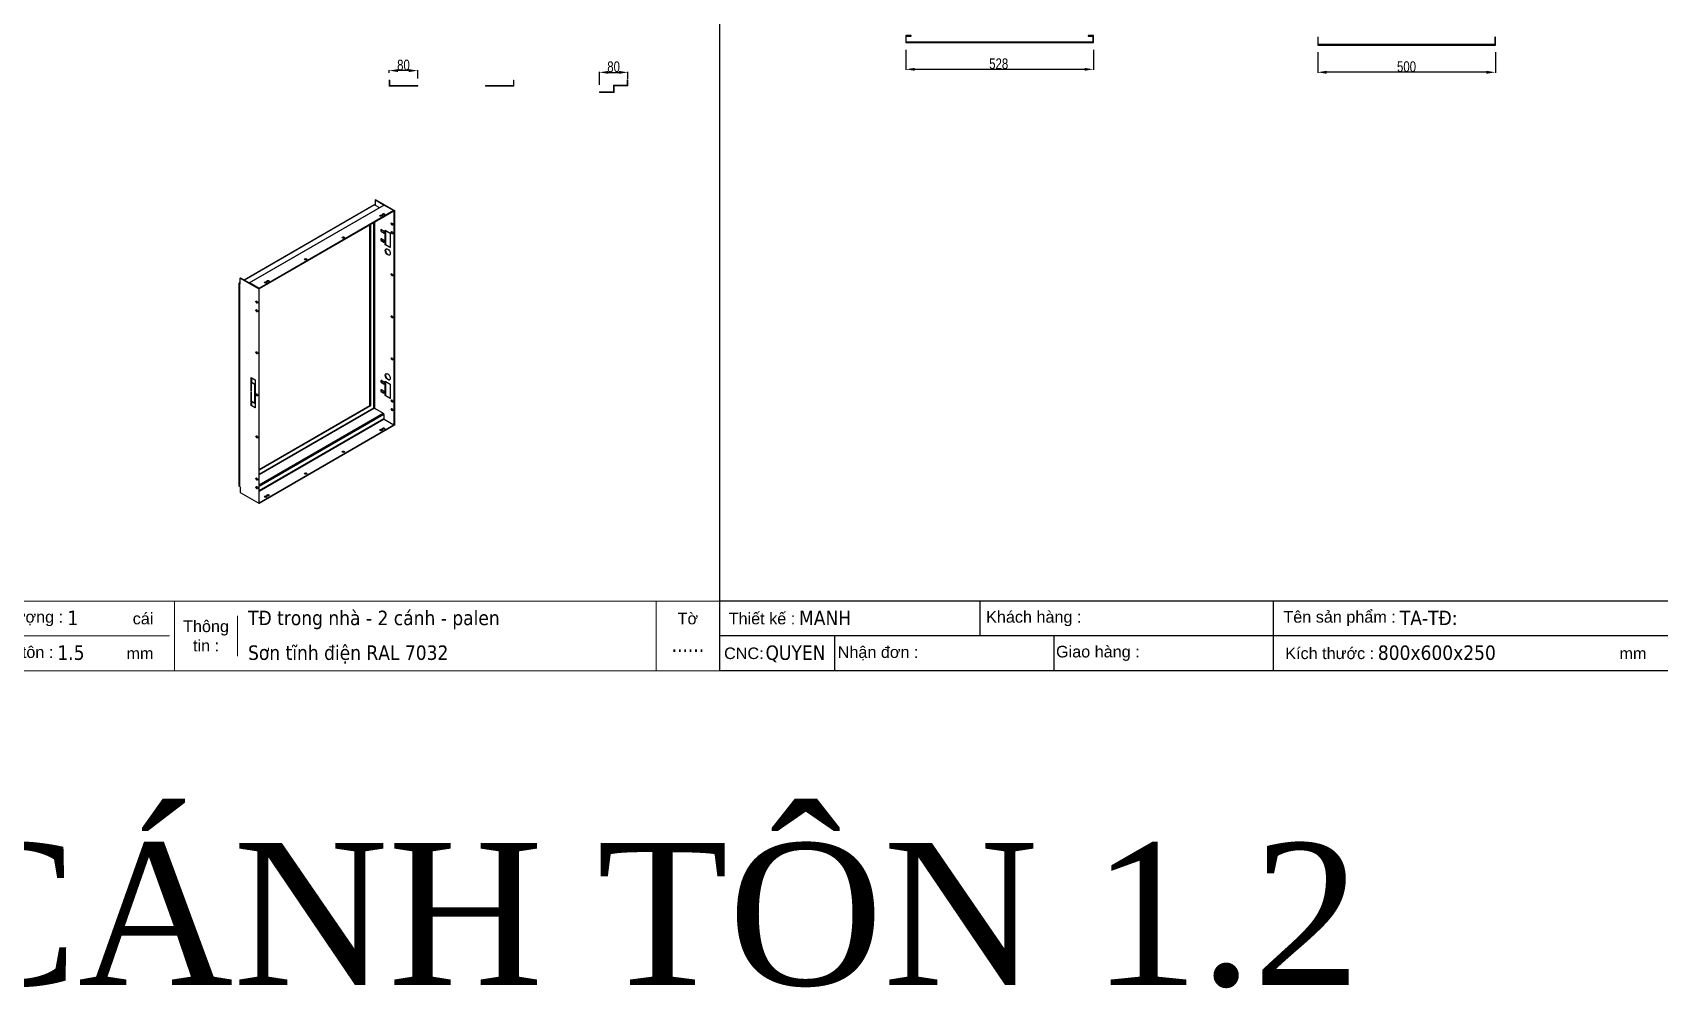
# Model space of a CAD drawing. Header units: inches. Extents: x 21 to 136330, y 8 to 58290.
# Drawn here: x 121051 to 125630, y 26559 to 29249 of the extents above; entities that cross this region are included whole.
import ezdxf
from ezdxf.enums import TextEntityAlignment as Align

# ---------------------------------------------------------------- set-up
doc = ezdxf.new("R2010")
doc.units = ezdxf.units.IN
doc.header["$MEASUREMENT"] = 0
for name, color, linetype in [('0 KHUNG KT01', 7, 'Continuous'), ('1-EMC-ACESS', 4, 'Continuous'), ('@.0.DM. NÉT CHÍNH', 7, 'Continuous'), ('@.0.DM. NÉT CHÍNH @ 1', 7, 'Continuous')]:
    doc.layers.add(name, color=color, linetype=linetype)
doc.layers.add('0 TĂNG CỨNG', color=7, linetype='Continuous', lineweight=15)
doc.layers.add('@.0.DM. KÍCH THƯỚC', color=8, linetype='Continuous', transparency=0.2)
doc.layers.add('@.0.DM. KÍCH THƯỚC @ 1', color=8, linetype='Continuous', transparency=0.2)
doc.layers.add('@.0.DM. NÉT KHUẤT', color=199, linetype='Continuous', lineweight=5, transparency=0.2)
doc.styles.add('ARIAL', font='arial.ttf')
doc.styles.add('roman', font='roman.shx', dxfattribs={"width": 0.8})
doc.styles.add('Tahoma (Input Text)', font='tahoma.ttf')
doc.dimstyles.new('Kích thước Duy Mạnh', dxfattribs={"dimtxt": 30, "dimasz": 25, "dimexe": 1.25, "dimexo": 20, "dimtad": 1, "dimdec": 1, "dimtxsty": 'roman', "dimcen": 2.5, "dimclrd": 8, "dimclre": 8, "dimclrt": 2, "dimadec": 0, "dimazin": 0, "dimtfac": 1, "dimtdec": 1, "dimtix": 1, "dimtmove": 0, "dimatfit": 3, "dimfxl": 1, "dimtfillclr": 1, "dimarcsym": 0})

# ---------------------------------------------------------------- blocks, each defined once
blk = doc.blocks.new('KHUNG KT1')
at = {"color": 7}
for p, q in [((7128, -4752), (0, -4752)), ((2294.1, -4752), (2294.1, -5040)), ((4868.8, -4752), (4868.8, -5040)), ((6864, -4752), (6864, -5040)), ((5128.7, -4812), (5128.7, -4980)), ((4848, -4896), (0, -4896))]:
    blk.add_line(p, q, dxfattribs=at)
blk.add_lwpolyline([(0, 0), (7128, 0), (7128, -5040), (0, -5040)], close=True, dxfattribs=at)
at = {"layer": '0 KHUNG KT01'}
for p, q in [((1077.9, -4752), (1077.9, -4896)), ((476.3, -4896), (476.3, -5040)), ((1385.1, -4896), (1385.1, -5040))]:
    blk.add_line(p, q, dxfattribs=at)
at = {"color": 2, "char_height": 48, "style": 'ARIAL'}
for s, insert, width, attachment_point in [('  Tên sản phẩm :', (2299.1, -4824), 2202.321, 4), ('  Số lượng :', (4052.8, -4824), 2202.321, 4), ('  Thiết kế :', (0, -4824), 2202.321, 4), ('  Khách hàng :', (1066.9, -4824), 2202.321, 4), ('cái', (4695, -4824), 2202.321, 4), ('Thông\\Ptin :', (4998.8, -4896), 259.945, 5), ('Tờ', (6996, -4824), 264, 5), ('CNC:', (18.2, -4968), 2202.321, 4), ('  Nhận đơn :', (451.9, -4968), 2202.321, 4), ('  Giao hàng :', (1356.7, -4968), 2202.321, 4), ('  Kích thước :', (2307, -4968), 2202.321, 4), ('mm', (3729.5, -4968), 2202.321, 4), ('  Loại tôn :', (4052.8, -4968), 2202.321, 4), ('mm', (4669.3, -4968), 2202.321, 4)]:
    blk.add_mtext(s, dxfattribs=dict(at, insert=insert, width=width, attachment_point=attachment_point))
at = {"color": 1, "style": 'Tahoma (Input Text)', "flags": 8}
for tag, p in [('#03', (1514.7, -4846.3)), ('#01', (328.9, -4851.1)), ('#05', (2819, -4851.1)), ('#07', (4424, -4851.1)), ('#09', (5172.9, -4851.1)), ('#02', (189.8, -4995.1)), ('#04', (1755.3, -4995.1)), ('#06', (2727.8, -4995.1)), ('#08', (4382.7, -4995.1)), ('#10', (5172.9, -4995.1))]:
    blk.add_attdef(tag, p, '', height=60, dxfattribs=at)
blk.add_attdef('#11', text='', height=60, dxfattribs=at).set_placement((6996, -4961.6), align=Align.CENTER)
at = {"layer": '0 TĂNG CỨNG', "color": 1, "style": 'ARIAL'}
blk.add_attdef('#12', (852.8, -4987.6), '', height=60, dxfattribs=at)
blk = doc.blocks.new('q12')
at = {"layer": '@.0.DM. NÉT CHÍNH'}
for p, q in [((-43212.6, 16974.6), (-42847.4, 17185.4)), ((-42845.4, 17185.6), (-43211.7, 16974.1)), ((-43198.5, 16966.5), (-42819.7, 17185.1)), ((-42818.2, 17185), (-43197.5, 16966)), ((-42791, 17169.3), (-43170.3, 16950.3)), ((-42845.4, 17185.6), (-42832.2, 17177.9)), ((-42842.2, 17200), (-42843.3, 17199.4)), ((-42843.3, 17184.3), (-42843.3, 17199.4)), ((-42843.3, 17199.4), (-42818.2, 17185)), ((-42842.2, 17200), (-42789.9, 17169.8)), ((-42818.2, 17185), (-42791, 17169.3)), ((-42791, 17169.3), (-42790.9, 17169.2)), ((-42791, 17168), (-42791, 17169.3)), ((-42789.9, 17169.8), (-42790.9, 17169.2)), ((-42790.9, 16565.5), (-42790.9, 17169.2)), ((-42789.9, 17169.8), (-42789.9, 16566.2)), ((-42791, 17168), (-43170.3, 16949.1)), ((-42858.5, 16620.8), (-42858.5, 17129.1)), ((-42857.4, 17129.7), (-42857.4, 16620.2)), ((-42847.5, 16614.5), (-42847.5, 17135.4)), ((-42845.4, 17136.6), (-42845.4, 16613.3)), ((-42825.2, 17115.6), (-42821, 17113.1)), ((-42824.2, 17109.7), (-42825.2, 17109.1)), ((-42821, 17106.6), (-42825.2, 17109.1)), ((-42825.2, 17089.9), (-42821, 17087.4)), ((-42824.2, 17084), (-42825.2, 17083.3)), ((-42821, 17080.9), (-42825.2, 17083.3)), ((-42824.2, 17109.7), (-42819.9, 17107.2)), ((-42824.2, 17084), (-42819.9, 17081.5)), ((-42819.9, 17107.2), (-42821, 17106.6)), ((-42819.9, 17081.5), (-42821, 17080.9)), ((-42815.7, 17073.5), (-42815.7, 17114.4)), ((-42815.7, 17114.4), (-42801.6, 17106.2)), ((-42814.6, 17113.8), (-42814.6, 17074.2)), ((-42801.6, 17106.2), (-42801.6, 17065.4)), ((-42814.6, 17074.2), (-42815.7, 17073.5)), ((-42801.6, 17065.4), (-42815.7, 17073.5)), ((-42814.6, 17074.2), (-42801.6, 17066.6)), ((-43226.7, 16395.5), (-43226.7, 16965.3)), ((-43224.8, 16965.4), (-43225.8, 16966)), ((-43224.8, 16965.3), (-43225.8, 16964.7)), ((-43225.8, 16964.7), (-43223.7, 16963.5)), ((-43225.8, 16964.7), (-43225.8, 16393.7)), ((-43225.7, 16967.1), (-43223.7, 16968.2)), ((-43224.8, 16965.4), (-43224.8, 16965.3)), ((-43224.7, 16965.4), (-43224.8, 16965.4)), ((-43224.8, 16965.3), (-43223.7, 16964.7)), ((-43223.7, 16967.2), (-43224.7, 16966.6)), ((-43223.7, 16966), (-43224.7, 16966.6)), ((-43224.7, 16965.4), (-43224.7, 16966.6)), ((-43224.7, 16965.4), (-43223.7, 16964.8)), ((-43223.7, 16979.8), (-43222.6, 16980.4)), ((-43223.7, 16963.5), (-43223.7, 16979.8)), ((-43223.7, 16979.8), (-43171.4, 16949.6)), ((-43222.6, 16980.4), (-43170.3, 16950.2)), ((-43197.5, 16966), (-43197.5, 16965.9)), ((-43170.3, 16950.3), (-43197.5, 16966)), ((-43171.4, 16949.6), (-43170.3, 16950.2)), ((-43171.4, 16949.6), (-43171.4, 16345.9)), ((-43170.3, 16949.1), (-43170.3, 16950.3)), ((-43170.3, 16346.5), (-43170.3, 16950.2)), ((-43170.3, 16949.1), (-43170.3, 16949.1)), ((-43193.3, 16661.2), (-43193.3, 16700)), ((-43193.3, 16700), (-43182, 16693.5)), ((-43191.9, 16686.9), (-43192.9, 16686.3)), ((-43192.9, 16686.3), (-43192.9, 16661)), ((-43182.3, 16680.2), (-43192.9, 16686.3)), ((-43192.2, 16699.4), (-43192.2, 16686.7)), ((-43191.9, 16686.9), (-43182, 16681.2)), ((-43182, 16680.4), (-43182.3, 16680.2)), ((-43182.3, 16627.9), (-43182.3, 16680.2)), ((-43182, 16693.5), (-43182, 16614.3)), ((-42825.2, 16691), (-42821, 16688.6)), ((-42824.2, 16685.1), (-42825.2, 16684.5)), ((-42821, 16682), (-42825.2, 16684.5)), ((-42825.2, 16665.3), (-42821, 16662.9)), ((-42824.2, 16685.1), (-42819.9, 16682.7)), ((-42819.9, 16682.7), (-42821, 16682)), ((-42815.7, 16649), (-42815.7, 16689.8)), ((-42815.7, 16689.8), (-42801.6, 16681.6)), ((-42814.6, 16689.2), (-42814.6, 16649.6)), ((-42801.6, 16681.6), (-42801.6, 16640.8)), ((-43192.9, 16661.4), (-43193.3, 16661.2)), ((-43192.9, 16661), (-43193.3, 16661.2)), ((-43193.3, 16659.6), (-43192.9, 16659.4)), ((-43193.3, 16620.8), (-43193.3, 16659.6)), ((-43192.2, 16621.4), (-43193.3, 16620.8)), ((-43182, 16614.3), (-43193.3, 16620.8)), ((-43192.9, 16659.4), (-43192.9, 16634.1)), ((-43192.9, 16634.1), (-43182.3, 16627.9)), ((-43192.2, 16633.7), (-43192.2, 16621.4)), ((-43192.2, 16621.4), (-43182, 16615.5)), ((-43182, 16628.1), (-43182.3, 16627.9)), ((-43170.3, 16440.8), (-42858.5, 16620.8)), ((-42857.4, 16620.2), (-43170.3, 16439.5)), ((-42858.5, 16620.8), (-42857.4, 16620.2)), ((-42824.2, 16659.4), (-42825.2, 16658.8)), ((-42821, 16656.3), (-42825.2, 16658.8)), ((-42824.2, 16659.4), (-42819.9, 16656.9)), ((-42819.9, 16656.9), (-42821, 16656.3)), ((-42814.6, 16649.6), (-42815.7, 16649)), ((-42801.6, 16640.8), (-42815.7, 16649)), ((-42814.6, 16649.6), (-42801.6, 16642)), ((-43170.3, 16428.1), (-42847.5, 16614.5)), ((-42845.4, 16613.2), (-43170.3, 16425.7)), ((-43170.3, 16397.9), (-42821.4, 16599.3)), ((-42819.3, 16595.7), (-43170.3, 16393)), ((-43170.3, 16381.6), (-42819.3, 16584.2)), ((-42818.2, 16582.4), (-43170.3, 16379.1)), ((-42845.4, 16613.3), (-42843.3, 16612.1)), ((-42845.4, 16613.2), (-42821.4, 16599.3)), ((-42843.3, 16612.1), (-42843.3, 16612)), ((-42819.3, 16595.7), (-42819.3, 16584.2)), ((-42818.2, 16582.4), (-42791, 16566.7)), ((-43170.3, 16347.7), (-42791, 16566.7)), ((-43170.3, 16346.5), (-42791, 16565.5)), ((-42791, 16566.7), (-42791, 16565.5)), ((-42791, 16565.6), (-42790.9, 16565.5)), ((-42789.9, 16566.2), (-42790.9, 16565.5)), ((-43223.7, 16392.4), (-43225.8, 16393.7)), ((-43223.7, 16392.4), (-43223.7, 16376.1)), ((-43174.9, 16390.3), (-43177.3, 16389)), ((-43223.7, 16376.1), (-43171.4, 16345.9)), ((-43171.4, 16345.9), (-43170.3, 16346.5)), ((-43170.3, 16347.7), (-43170.3, 16347.7)), ((-43170.3, 16347.7), (-43170.3, 16346.5)), ((-43170.3, 16346.5), (-43170.3, 16346.5))]:
    blk.add_line(p, q, dxfattribs=at)
for centre, major_axis, start_param, end_param in [((-42818.2, 17182.5), (-1.5, 2.6), 5.497787, 6.283185), ((-42827.2, 17153.7), (3.5, 0), 0.307887, 2.833706), ((-42820.3, 17157.6), (3.5, 0), 0.307887, 2.833706), ((-42795.5, 17132.3), (-1.75, 3.03), 0.307887, 2.833706), ((-42933.3, 17092.4), (3.5, 0), 0.307887, 2.833706), ((-42825.2, 17112.3), (-2, 3.46), 5.497787, 8.63938), ((-42825.2, 17086.6), (-2, 3.46), 5.497787, 8.63938), ((-42824.2, 17112.9), (-2, 3.46), 0.268375, 2.356194), ((-42824.2, 17087.2), (-2, 3.46), 0.268375, 2.356194), ((-42821, 17109.9), (2, -3.46), 5.497787, 8.63938), ((-42821, 17084.2), (2, -3.46), 5.497787, 8.63938), ((-42819.9, 17110.5), (2, -3.46), 5.497787, 6.01481), ((-42819.9, 17084.8), (2, -3.46), 5.497787, 6.01481), ((-42795.5, 17108), (-1.75, 3.03), 0.307887, 2.833706), ((-43039.3, 17031.2), (3.5, 0), 0.307887, 2.833706), ((-42807.6, 17053.7), (-5, 8.66), 0.106266, 3.035327), ((-42795.5, 16989.7), (-1.75, 3.03), 0.307887, 2.833706), ((-43197.5, 16963.6), (-1.5, 2.6), 5.497787, 5.806058), ((-43152.3, 16966), (3.5, 0), 0.307887, 2.833706), ((-43145.4, 16970), (3.5, 0), 0.307887, 2.833706), ((-43176, 16912.6), (-1.75, 3.03), 0.307887, 2.833706), ((-43176, 16888.4), (-1.75, 3.03), 0.307887, 2.833706), ((-42795.5, 16871.3), (-1.75, 3.03), 0.307887, 2.833706), ((-43176, 16770), (-1.75, 3.03), 0.307887, 2.833706), ((-42807.6, 16702.7), (-5, 8.66), 0.106266, 3.035327), ((-42795.5, 16752.9), (-1.75, 3.03), 0.307887, 2.833706), ((-42825.2, 16687.8), (-2, 3.46), 5.497787, 8.63938), ((-42825.2, 16662), (-2, 3.46), 5.497787, 8.63938), ((-42824.2, 16688.4), (-2, 3.46), 0.268375, 2.356194), ((-42824.2, 16662.6), (-2, 3.46), 0.268375, 2.356194), ((-42821, 16685.3), (2, -3.46), 5.497787, 8.63938), ((-42819.9, 16685.9), (2, -3.46), 5.497787, 6.01481), ((-43176, 16651.6), (-1.75, 3.03), 0.307887, 2.833706), ((-42821, 16659.6), (2, -3.46), 5.497787, 8.63938), ((-42819.9, 16660.2), (2, -3.46), 5.497787, 6.01481), ((-42795.5, 16634.5), (-1.75, 3.03), 0.307887, 2.833706), ((-42821.4, 16596.9), (1.5, -2.6), 0.785398, 2.356194), ((-42818.2, 16583.6), (0.75, -1.3), 3.926991, 5.497787), ((-42795.5, 16610.2), (-1.75, 3.03), 0.307887, 2.833706), ((-43176, 16533.2), (-1.75, 3.03), 0.307887, 2.833706), ((-42827.2, 16551.1), (3.5, 0), 0.307887, 2.833706), ((-42820.3, 16555.1), (3.5, 0), 0.307887, 2.833706), ((-42933.3, 16489.9), (3.5, 0), 0.307887, 2.833706), ((-43176, 16414.8), (-1.75, 3.03), 0.307887, 2.833706), ((-43176, 16390.6), (-1.75, 3.03), 0.307887, 2.833706), ((-43039.3, 16428.6), (3.5, 0), 0.307887, 2.833706), ((-43152.3, 16363.4), (3.5, 0), 0.307887, 2.833706), ((-43145.4, 16367.4), (3.5, 0), 0.307887, 2.833706)]:
    blk.add_ellipse(centre, major_axis=major_axis, ratio=0.57735, start_param=start_param, end_param=end_param, dxfattribs=at)
for centre, major_axis in [((-42827.2, 17154.9), (3.5, 0)), ((-42820.3, 17158.9), (3.5, 0)), ((-42796.6, 17131.7), (-1.75, 3.03)), ((-42933.3, 17093.7), (3.5, 0)), ((-42796.6, 17107.4), (-1.75, 3.03)), ((-43039.3, 17032.4), (3.5, 0)), ((-42808.6, 17053.1), (5, -8.66)), ((-42796.6, 16989), (-1.75, 3.03)), ((-43152.3, 16967.2), (3.5, 0)), ((-43145.4, 16971.2), (3.5, 0)), ((-43177, 16912), (-1.75, 3.03)), ((-43177, 16887.8), (-1.75, 3.03)), ((-42796.6, 16870.6), (-1.75, 3.03)), ((-43177, 16769.4), (-1.75, 3.03)), ((-42808.6, 16702), (5, -8.66)), ((-42796.6, 16752.3), (-1.75, 3.03)), ((-43177, 16651), (-1.75, 3.03)), ((-42796.6, 16633.9), (-1.75, 3.03)), ((-42796.6, 16609.6), (-1.75, 3.03)), ((-43177, 16532.6), (-1.75, 3.03)), ((-42827.2, 16552.3), (3.5, 0)), ((-42820.3, 16556.3), (3.5, 0)), ((-42933.3, 16491.1), (3.5, 0)), ((-43177, 16414.2), (-1.75, 3.03)), ((-43177, 16390), (-1.75, 3.03)), ((-43039.3, 16429.8), (3.5, 0)), ((-43152.3, 16364.6), (3.5, 0)), ((-43145.4, 16368.6), (3.5, 0))]:
    blk.add_ellipse(centre, major_axis=major_axis, ratio=0.57735, dxfattribs=at)
for points, knots in [([(-42847.4, 17185.4), (-42847.3, 17185.5), (-42847.1, 17185.6), (-42846.9, 17185.7), (-42846.4, 17185.8), (-42845.9, 17185.7), (-42845.4, 17185.6)], [0.7853982, 0.7853982, 0.7853982, 0.7853982, 1.0263219, 1.0263219, 1.0263219, 1.5707963, 1.5707963, 1.5707963, 1.5707963]), ([(-43225.8, 16966), (-43226.5, 16965.8), (-43226.9, 16965.4), (-43226.6, 16965.1), (-43226.5, 16964.9), (-43226.2, 16964.8), (-43225.8, 16964.7)], [0, 0, 0, 0, 1.026322, 1.026322, 1.026322, 1.570796, 1.570796, 1.570796, 1.570796]), ([(-43224.7, 16966.6), (-43225.2, 16967.2), (-43225.7, 16967.2), (-43225.9, 16966.9), (-43225.9, 16966.7), (-43225.9, 16966.4), (-43225.8, 16966)], [0, 0, 0, 0, 1.026322, 1.026322, 1.026322, 1.570796, 1.570796, 1.570796, 1.570796]), ([(-43224.8, 16965.4), (-43225.2, 16965.4), (-43225.3, 16965.3), (-43225.1, 16965.3), (-43225, 16965.3), (-43224.9, 16965.3), (-43224.8, 16965.3)], [0, 0, 0, 0, 1.220509, 1.220509, 1.220509, 1.570796, 1.570796, 1.570796, 1.570796]), ([(-43224.8, 16965.4), (-43225, 16965.7), (-43225, 16965.9), (-43224.8, 16965.7), (-43224.8, 16965.6), (-43224.8, 16965.5), (-43224.7, 16965.4)], [0, 0, 0, 0, 1.220509, 1.220509, 1.220509, 1.570796, 1.570796, 1.570796, 1.570796]), ([(-42847.5, 16614.5), (-42847.1, 16614.4), (-42846.4, 16614.2), (-42845.8, 16613.7), (-42845.7, 16613.6), (-42845.5, 16613.5), (-42845.4, 16613.3)], [0, 0, 0, 0, 1.220509, 1.220509, 1.220509, 1.570796, 1.570796, 1.570796, 1.570796]), ([(-42847.5, 16614.5), (-42847.3, 16614.1), (-42846.7, 16613.6), (-42846, 16613.4), (-42845.8, 16613.3), (-42845.6, 16613.2), (-42845.4, 16613.2)], [0, 0, 0, 0, 1.220509, 1.220509, 1.220509, 1.570796, 1.570796, 1.570796, 1.570796])]:
    blk.add_open_spline(points, degree=3, knots=knots, dxfattribs=at)
blk.add_open_spline([(-43225.8, 16393.7), (-43226.4, 16394.2), (-43226.7, 16394.8), (-43226.7, 16395.5)], degree=3, dxfattribs=at)
blk = doc.blocks.new('*D1773')
at = {"layer": '@.0.DM. NÉT CHÍNH', "color": 8, "lineweight": -2, "transparency": 16777216}
for p, q in [((122646.5, 29101.7), (122646.5, 29137.8)), ((122726.5, 29118.7), (122726.5, 29137.8))]:
    blk.add_line(p, q, dxfattribs=at)
at = {"layer": '@.0.DM. NÉT CHÍNH', "lineweight": -2, "transparency": 16777216}
blk.add_line((122671.5, 29136.6), (122701.5, 29136.6), dxfattribs=at)
at = {"layer": '@.0.DM. NÉT CHÍNH', "transparency": 16777216}
for points in [[(122671.5, 29140.7), (122671.5, 29132.4), (122646.5, 29136.6)], [(122701.5, 29140.7), (122701.5, 29132.4), (122726.5, 29136.6)]]:
    blk.add_solid(points, dxfattribs=at)
at = {"layer": 'Defpoints', "color": 0, "transparency": 16777216}
for p in [(122726.5, 29136.6), (122646.5, 29081.7), (122726.5, 29098.7)]:
    blk.add_point(p, dxfattribs=at)
at = {"layer": '@.0.DM. NÉT CHÍNH', "color": 2, "transparency": 16777216, "insert": (122686.5, 29152.2), "char_height": 30, "attachment_point": 5, "style": 'roman'}
blk.add_mtext('80', dxfattribs=at)
blk = doc.blocks.new('*D1774')
at = {"layer": '@.0.DM. KÍCH THƯỚC', "color": 8, "lineweight": -2, "transparency": 16777216}
for p, q in [((122055.1, 29134.8), (122055.1, 29142.8)), ((122135.1, 29119.3), (122135.1, 29142.8))]:
    blk.add_line(p, q, dxfattribs=at)
at = {"layer": '@.0.DM. KÍCH THƯỚC', "lineweight": -2, "transparency": 16777216}
blk.add_line((122110.1, 29141.5), (122080.1, 29141.5), dxfattribs=at)
at = {"layer": '@.0.DM. KÍCH THƯỚC', "transparency": 16777216}
for points in [[(122080.1, 29145.7), (122080.1, 29137.3), (122055.1, 29141.5)], [(122110.1, 29145.7), (122110.1, 29137.3), (122135.1, 29141.5)]]:
    blk.add_solid(points, dxfattribs=at)
at = {"layer": 'Defpoints', "color": 0, "transparency": 16777216}
for p in [(122055.1, 29141.5), (122055.1, 29114.8), (122135.1, 29099.3)]:
    blk.add_point(p, dxfattribs=at)
at = {"layer": '@.0.DM. KÍCH THƯỚC', "color": 2, "transparency": 16777216, "insert": (122095.1, 29157.1), "char_height": 30, "attachment_point": 5, "style": 'roman'}
blk.add_mtext('80', dxfattribs=at)
blk = doc.blocks.new('*D1778')
at = {"layer": '@.0.DM. KÍCH THƯỚC', "color": 8, "lineweight": -2, "transparency": 16777216}
for p, q in [((123508.7, 29200.1), (123508.7, 29143.8)), ((124036.7, 29200.1), (124036.7, 29143.8))]:
    blk.add_line(p, q, dxfattribs=at)
at = {"layer": '@.0.DM. KÍCH THƯỚC', "lineweight": -2, "transparency": 16777216}
blk.add_line((123533.7, 29145.1), (124011.7, 29145.1), dxfattribs=at)
at = {"layer": '@.0.DM. KÍCH THƯỚC', "transparency": 16777216}
for points in [[(123533.7, 29149.2), (123533.7, 29140.9), (123508.7, 29145.1)], [(124011.7, 29149.2), (124011.7, 29140.9), (124036.7, 29145.1)]]:
    blk.add_solid(points, dxfattribs=at)
at = {"layer": 'Defpoints', "color": 0, "transparency": 16777216}
for p in [(123508.7, 29220.1), (124036.7, 29220.1), (124036.7, 29145.1)]:
    blk.add_point(p, dxfattribs=at)
at = {"layer": '@.0.DM. KÍCH THƯỚC', "color": 2, "transparency": 16777216, "insert": (123770.2, 29160.7), "char_height": 30, "attachment_point": 5, "style": 'roman'}
blk.add_mtext('528', dxfattribs=at)
blk = doc.blocks.new('*D1779')
at = {"layer": '@.0.DM. KÍCH THƯỚC', "color": 8, "lineweight": -2, "transparency": 16777216}
for p, q in [((124667.8, 29193.3), (124667.8, 29135.5)), ((125167.8, 29193.3), (125167.8, 29135.5))]:
    blk.add_line(p, q, dxfattribs=at)
at = {"layer": '@.0.DM. KÍCH THƯỚC', "lineweight": -2, "transparency": 16777216}
blk.add_line((125142.8, 29136.7), (124692.8, 29136.7), dxfattribs=at)
at = {"layer": '@.0.DM. KÍCH THƯỚC', "transparency": 16777216}
for points in [[(124692.8, 29140.9), (124692.8, 29132.6), (124667.8, 29136.7)], [(125142.8, 29140.9), (125142.8, 29132.6), (125167.8, 29136.7)]]:
    blk.add_solid(points, dxfattribs=at)
at = {"layer": 'Defpoints', "color": 0, "transparency": 16777216}
for p in [(124667.8, 29213.3), (125167.8, 29213.3), (124667.8, 29136.7)]:
    blk.add_point(p, dxfattribs=at)
at = {"layer": '@.0.DM. KÍCH THƯỚC', "color": 2, "transparency": 16777216, "insert": (124917.8, 29152.4), "char_height": 30, "attachment_point": 5, "style": 'roman'}
blk.add_mtext('500', dxfattribs=at)

msp = doc.modelspace()

# ---------------------------------------------------------------- linework, layer by layer
at = {"layer": '@.0.DM. NÉT CHÍNH', "color": 4}
msp.add_lwpolyline([(123523.7122, 29240.1041), (123508.7122, 29240.1041), (123508.7122, 29220.1041), (124036.7122, 29220.1041), (124036.7122, 29240.1041), (124021.7122, 29240.1041), (124021.7122, 29238.6041), (124035.2122, 29238.6041), (124035.2122, 29221.6041), (123510.2122, 29221.6041), (123510.2122, 29238.6041), (123523.7122, 29238.6041), (123523.7122, 29240.1041)], dxfattribs=at)
at = {"layer": '@.0.DM. NÉT CHÍNH'}
msp.add_lwpolyline([(124667.8433, 29235.3246), (124667.8433, 29213.3246), (125167.8433, 29213.3246), (125167.8433, 29235.3246), (125166.3433, 29235.3246), (125166.3433, 29214.8246), (124669.3433, 29214.8246), (124669.3433, 29235.3246), (124667.8433, 29235.3246)], dxfattribs=at)
at = {"layer": '@.0.DM. NÉT KHUẤT', "color": 6}
for points in [[(122055.1136, 29114.7728), (122055.1136, 29097.7728), (122135.1136, 29097.7728), (122135.1136, 29099.2728), (122056.6136, 29099.2728), (122056.6136, 29114.7728)], [(122406.0905, 29114.7728), (122406.0905, 29097.7728), (122326.0905, 29097.7728), (122326.0905, 29099.2728), (122404.5905, 29099.2728), (122404.5905, 29114.7728)], [(122687.9927, 29080.2075), (122646.4927, 29080.2075), (122646.4927, 29081.7075), (122686.4927, 29081.7075), (122686.4927, 29100.2075), (122724.9927, 29100.2075), (122724.9927, 29115.7075), (122726.4927, 29115.7075), (122726.4927, 29098.7075), (122687.9927, 29098.7075)]]:
    msp.add_lwpolyline(points, close=True, dxfattribs=at)

# ---------------------------------------------------------------- block references
at = {"layer": '0 TĂNG CỨNG', "color": 1}
ref = msp.add_blockref('KHUNG KT1', (118145.6544, 30874.8737), dxfattribs=dict(at, xscale=0.6789308409752146, yscale=0.6789308409752146, zscale=0.6789308409752146))
ref.add_attrib('#07', '1', (121149.2545, 27581.3391), dxfattribs={"layer": '0', "color": 1, "height": 40.7359, "style": 'Tahoma (Input Text)'})
ref.add_attrib('#08', '1.5', (121121.1732, 27483.5731), dxfattribs={"layer": '0', "color": 1, "height": 40.73585, "style": 'Tahoma (Input Text)'})
ref.add_attrib('#10', 'Sơn tĩnh điện RAL 7032', (121657.6957, 27483.5731), dxfattribs={"layer": '0', "color": 1, "height": 40.73585, "style": 'Tahoma (Input Text)'})
ref.add_attrib('#09', 'TÐ trong nhà - 2 cánh - palen', (121657.6957, 27581.3391), dxfattribs={"layer": '0', "color": 1, "height": 40.73585, "style": 'Tahoma (Input Text)'})
ref.add_attrib('#11', '......', dxfattribs={"layer": '0', "color": 1, "height": 40.73585, "style": 'Tahoma (Input Text)'}).set_placement((122895.4435, 27506.2669), align=Align.CENTER)
at = {"layer": '@.0.DM. NÉT CHÍNH'}
ref = msp.add_blockref('KHUNG KT1', (122985.0734, 30874.8737), dxfattribs=dict(at, xscale=0.6789308409752146, yscale=0.6789308409752146, zscale=0.6789308409752146))
ref.add_attrib('#01', 'MANH', (123208.393, 27581.3391), dxfattribs={"layer": '0', "color": 1, "height": 40.73585, "style": 'Tahoma (Input Text)'})
ref.add_attrib('#05', 'TA-TÐ:', (124898.9856, 27581.3391), dxfattribs={"layer": '0', "color": 1, "height": 40.73585, "style": 'Tahoma (Input Text)'})
ref.add_attrib('#06', '800x600x250', (124837.0896, 27483.5731), dxfattribs={"layer": '0', "color": 1, "height": 40.73585, "style": 'Tahoma (Input Text)'})
ref.add_attrib('#02', 'QUYEN', (123113.9251, 27483.5731), dxfattribs={"layer": '0', "color": 1, "height": 40.73585, "style": 'Tahoma (Input Text)'})
msp.add_blockref('q12', (164859.4192, 11578.1647), dxfattribs=at)

# ---------------------------------------------------------------- texts
at = {"layer": '1-EMC-ACESS', "color": 1, "linetype": 'ByBlock', "lineweight": -2, "insert": (121363.7299, 26968.5797), "char_height": 400.0752, "width": 13787.318684, "attachment_point": 2, "style": 'ARIAL'}
msp.add_mtext('{\\fTimes New Roman|b0|i0|c0|p18;\\C2;BẢN VẼ 2 CÁNH TÔN 1.2}', dxfattribs=at)

# ---------------------------------------------------------------- dimensions: what is measured, and where the dimension line sits
at = {"layer": '@.0.DM. KÍCH THƯỚC @ 1'}
dim = msp.add_linear_dim(base=(124036.7122, 29145.0569), p1=(123508.7122, 29220.1041), p2=(124036.7122, 29220.1041), dimstyle='Kích thước Duy Mạnh', override={"dimscale": 1, "dimdec": 0, "dimclrd": 256, "dimtdec": 0, "dimtix": 1, "dimtofl": 1, "dimtmove": 0, "dimatfit": 3}, dxfattribs=at)
dim.commit()
dim.dimension.update_dxf_attribs({"geometry": '*D1778', "text_midpoint": (123770.1539, 29145.0569), "dimtype": 128})
for base, p1, p2, picture, middle in [((124667.8433, 29136.7254), (125167.8433, 29213.3246), (124667.8433, 29213.3246), '*D1779', (124917.8433, 29152.3504)), ((122055.1136, 29141.5116), (122135.1136, 29099.2728), (122055.1136, 29114.7728), '*D1774', (122095.1136, 29157.1366))]:
    dim = msp.add_linear_dim(base=base, p1=p1, p2=p2, dimstyle='Kích thước Duy Mạnh', override={"dimscale": 1, "dimdec": 0, "dimclrd": 256, "dimtdec": 0, "dimtix": 1, "dimtofl": 1, "dimtmove": 0, "dimatfit": 3}, dxfattribs=at)
    dim.commit()
    dim.dimension.update_dxf_attribs({"geometry": picture, "text_midpoint": middle})
at = {"layer": '@.0.DM. NÉT CHÍNH @ 1'}
dim = msp.add_linear_dim(base=(122726.4927, 29136.5555), p1=(122646.4927, 29081.7075), p2=(122726.4927, 29098.7075), dimstyle='Kích thước Duy Mạnh', override={"dimscale": 1, "dimdec": 0, "dimclrd": 256, "dimtdec": 0, "dimtix": 1, "dimtofl": 1, "dimtmove": 0, "dimatfit": 3}, dxfattribs=at)
dim.commit()
dim.dimension.update_dxf_attribs({"geometry": '*D1773', "text_midpoint": (122686.4927, 29152.1805)})

doc.saveas('drawing.dxf')
